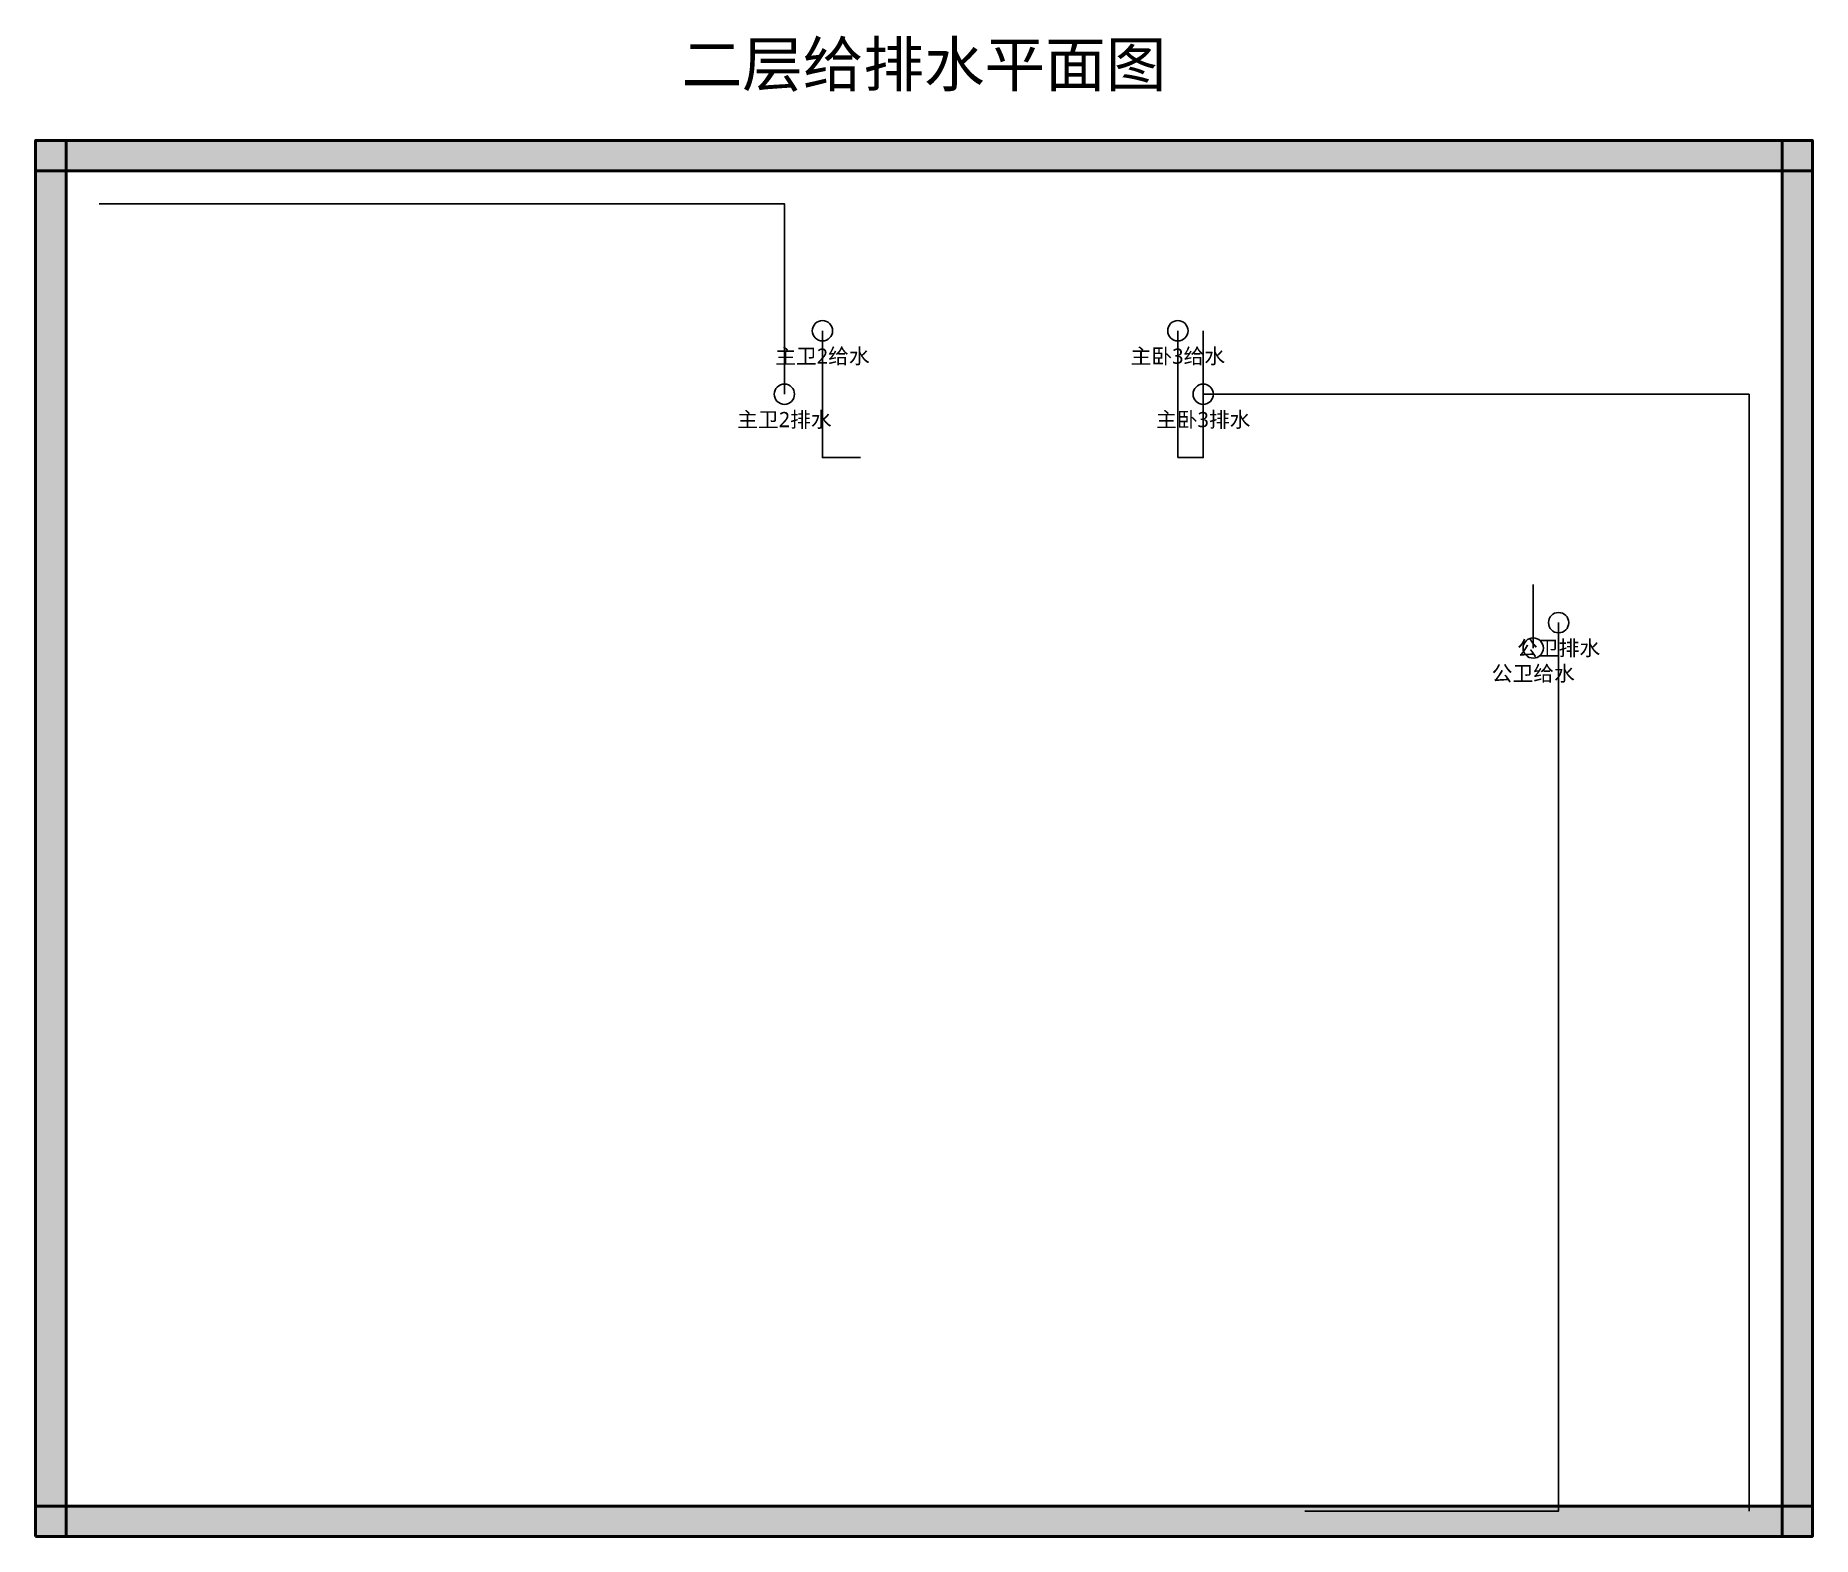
# Model space of a CAD drawing. Header units: millimetres. Extents: x 0 to 14000, y 0 to 11826.
import ezdxf
from ezdxf.enums import TextEntityAlignment as Align

# ---------------------------------------------------------------- set-up
doc = ezdxf.new("R2010")
doc.units = ezdxf.units.MM
for name, color, linetype in [('FIXTURE', 8, 'Continuous'), ('PIPE-DRAIN', 42, 'Continuous'), ('PIPE-HOT', 1, 'Continuous'), ('PIPE-SUPPLY', 5, 'Continuous'), ('TEXT', 250, 'Continuous'), ('WALL', 250, 'Continuous'), ('WALL-FILL', 250, 'Continuous')]:
    doc.layers.add(name, color=color, linetype=linetype)
doc.styles.add('CJK', font='NotoSansCJK-Regular.ttc')

msp = doc.modelspace()

# ---------------------------------------------------------------- hatches: boundary and pattern name
at = {"layer": 'WALL-FILL'}
for points in [[(0, 10760), (14000, 10760), (14000, 11000), (0, 11000), (0, 10760)], [(0, 0), (240, 0), (240, 11000), (0, 11000), (0, 0)], [(13760, 0), (14000, 0), (14000, 11000), (13760, 11000), (13760, 0)], [(0, 0), (14000, 0), (14000, 240), (0, 240), (0, 0)]]:
    msp.add_hatch(color=250, dxfattribs=at).paths.add_polyline_path(points)

# ---------------------------------------------------------------- linework, layer by layer
at = {"layer": 'FIXTURE', "color": 5}
for centre in [(6200, 9500), (9000, 9500), (5900, 9000), (9200, 9000), (12000, 7200), (11800, 7000)]:
    msp.add_circle(centre, 80, dxfattribs=at)
at = {"layer": 'PIPE-DRAIN', "color": 42}
for points in [[(5900, 9000), (5900, 10500), (500, 10500)], [(9200, 9000), (13500, 9000), (13500, 200)], [(12000, 7200), (12000, 200), (10000, 200)]]:
    msp.add_lwpolyline(points, dxfattribs=at)
at = {"layer": 'PIPE-HOT', "color": 1}
for points in [[(6500, 8500), (6200, 8500), (6200, 9500)], [(9000, 8500), (9200, 8500), (9200, 9500)]]:
    msp.add_lwpolyline(points, dxfattribs=at)
at = {"layer": 'PIPE-SUPPLY', "color": 5}
for points in [[(6500, 8500), (6200, 8500), (6200, 9500)], [(9000, 8500), (9000, 9500)], [(11800, 7500), (11800, 7000)]]:
    msp.add_lwpolyline(points, dxfattribs=at)
at = {"layer": 'WALL', "color": 250, "lineweight": 50}
for points in [[(0, 10760), (14000, 10760), (14000, 11000), (0, 11000), (0, 10760)], [(0, 0), (240, 0), (240, 11000), (0, 11000), (0, 0)], [(13760, 0), (14000, 0), (14000, 11000), (13760, 11000), (13760, 0)], [(0, 0), (14000, 0), (14000, 240), (0, 240), (0, 0)]]:
    msp.add_lwpolyline(points, close=True, dxfattribs=at)

# ---------------------------------------------------------------- texts
at = {"layer": 'TEXT', "color": 250, "style": 'CJK'}
for s, height, p in [('二层给排水平面图', 350, (7000, 11600)), ('主卫2给水', 120, (6200, 9300)), ('主卧3给水', 120, (9000, 9300)), ('主卫2排水', 120, (5900, 8800)), ('主卧3排水', 120, (9200, 8800)), ('公卫排水', 120, (12000, 7000)), ('公卫给水', 120, (11800, 6800))]:
    msp.add_text(s, height=height, dxfattribs=at).set_placement(p, align=Align.MIDDLE_CENTER)

doc.saveas('drawing.dxf')
